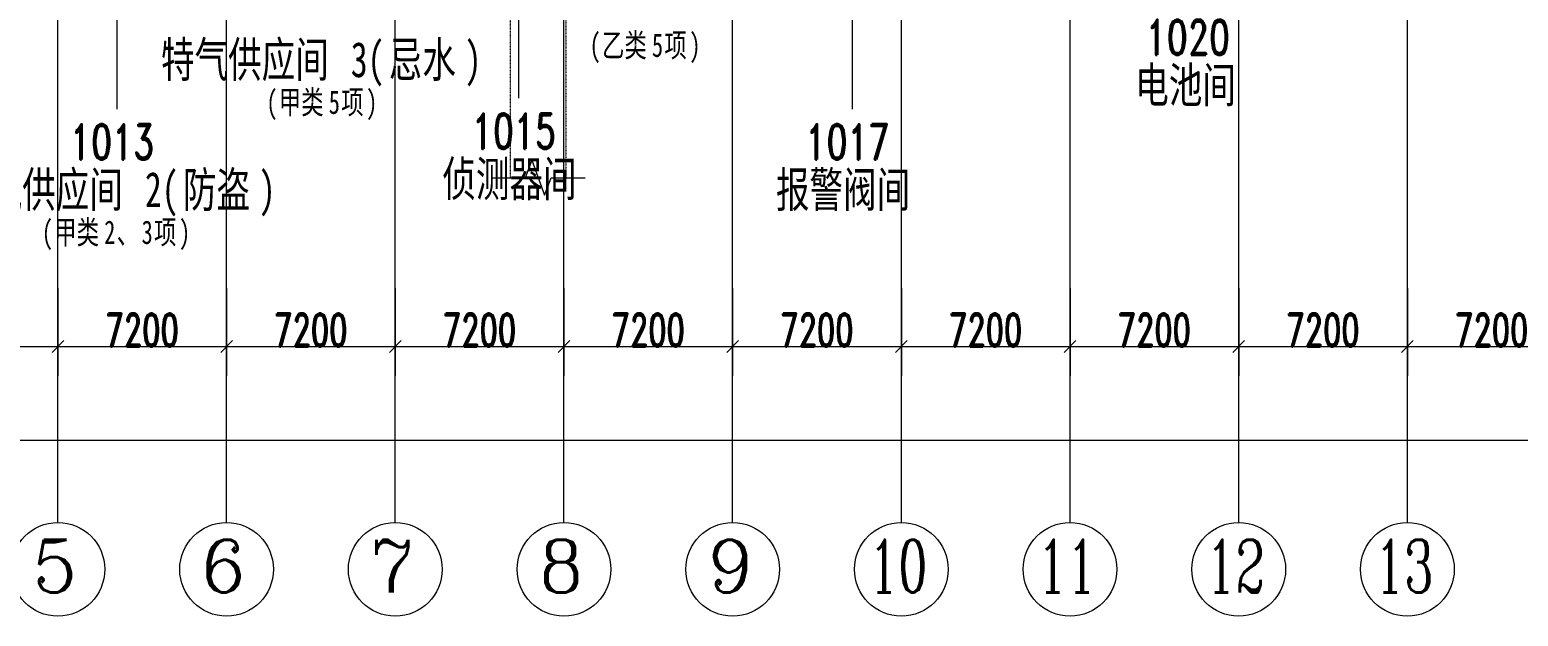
# Model space of a CAD drawing. Header units: millimetres. Extents: x -76632 to 443185, y -33181 to 192400.
# Drawn here: x 27600 to 91130, y -31706 to -6690 of the extents above; entities that cross this region are included whole.
import ezdxf

# ---------------------------------------------------------------- set-up
doc = ezdxf.new("R2010")
doc.units = ezdxf.units.MM
doc.linetypes.add('Dash', pattern=[6.35, 3.175, -3.175])
doc.linetypes.add('轴网线', pattern=[22.04, 18.38, -1.83, 0, -1.83])
doc.layers.get('0').update_dxf_attribs({"color": 8})
doc.layers.get('Defpoints').update_dxf_attribs({"color": 8})
for name, color, linetype, lineweight in [('A-ANNO-DIMS', 8, 'Continuous', 9), ('A-AREA-IDEN', 8, 'Continuous', 9), ('A-DETL', 8, 'Continuous', 18), ('A-DETL-GENF', 8, 'Continuous', 18), ('S-GRID', 8, 'Continuous', 9), ('S-GRID-IDEN', 8, 'Continuous', 9)]:
    doc.layers.add(name, color=color, linetype=linetype, lineweight=lineweight)
doc.styles.add('RomanC', font='romanc__.ttf', dxfattribs={"height": 2250})
doc.styles.add('RomanC_1', font='romanc__.ttf', dxfattribs={"width": 0.65, "height": 2250})
doc.styles.add('RomanD', font='romand__.ttf', dxfattribs={"width": 0.7, "height": 1500})
doc.styles.add('RomanD_4', font='romand__.ttf', dxfattribs={"width": 0.65, "height": 1400})
doc.styles.add('仿宋_2', font='simfang.ttf', dxfattribs={"width": 0.7, "height": 1500})
doc.styles.add('仿宋_7', font='simfang.ttf', dxfattribs={"width": 0.7, "height": 1000})
doc.dimstyles.new('第一_二道尺寸线', dxfattribs={"dimscale": 304.8, "dimtxt": 1405.004626, "dimasz": 1.64042, "dimexe": 4.10105, "dimexo": 0.0625, "dimgap": 0, "dimtad": 1, "dimdec": 0, "dimzin": 0, "dimdsep": 46, "dimtxsty": 'RomanD_4', "dimblk1": 'OBLIQUE', "dimblk2": 'OBLIQUE', "dimsah": 1, "dimcen": 0.09, "dimazin": 0, "dimtfac": 1, "dimtdec": 4, "dimtix": 1, "dimtmove": 0, "dimatfit": 3, "dimfxl": 8.2021, "dimfxlon": 1, "dimtvp": 1, "dimtolj": 1, "dimtzin": 0, "dimlwd": 18, "dimlwe": 18, "dimarcsym": 2})

# ---------------------------------------------------------------- blocks, each defined once
blk = doc.blocks.new('剖切号 - 剖切号-939647-LAY-1F-1_500-A')
at = {"layer": 'A-DETL-GENF', "color": 91, "lineweight": 5, "true_color": 0x77ff77}
for p, q in [((0, 2000), (0, 550)), ((750, 275), (-750, -275)), ((750, 275), (0, 550)), ((-750, -275), (0, -550)), ((0, -550), (0, -2000))]:
    blk.add_line(p, q, dxfattribs=at)
blk = doc.blocks.new('X-AR-F3-00-W-003_HLP2_rvt-1-LAY-1F-1_500-A')
at = {"layer": 'A-DETL', "color": 254, "linetype": 'Dash', "lineweight": 5, "true_color": 0xdddddd}
for p, q in [((48125, -13000), (48125, -5725)), ((50475, -5800), (50475, -13000))]:
    blk.add_line(p, q, dxfattribs=at)
at = {"color": 254, "linetype": 'Dash', "lineweight": 5, "true_color": 0xdddddd, "rotation": 89.99999999999959}
blk.add_blockref('剖切号 - 剖切号-939647-LAY-1F-1_500-A', (49300, -13000), dxfattribs=at)
blk = doc.blocks.new('轴网 - 宽度系数 1_0-670626-LAY-1F-1_500-A')
at = {"layer": 'S-GRID-IDEN'}
blk.add_circle((0, 0), 4, dxfattribs=at)
blk = doc.blocks.new('轴网 - 宽度系数 0_65-670068-LAY-1F-1_500-A')
at = {"layer": 'S-GRID-IDEN'}
blk.add_circle((0, 0), 4, dxfattribs=at)
blk = doc.blocks.new('_Oblique')
at = {"color": 0, "linetype": 'ByBlock', "lineweight": -2}
blk.add_line((-0.5, -0.5), (0.5, 0.5), dxfattribs=at)
blk = doc.blocks.new('*D1558')
at = {"layer": 'A-ANNO-DIMS', "color": 0, "lineweight": 18, "transparency": 16777216}
for p, q in [((21600, -17719.05), (21600, -21450)), ((28800, -17719.05), (28800, -21450)), ((21600, -20200), (28800, -20200))]:
    blk.add_line(p, q, dxfattribs=at)
at = {"layer": 'Defpoints', "color": 0, "transparency": 16777216}
for p in [(21600, -17700), (28800, -17700), (28800, -20200)]:
    blk.add_point(p, dxfattribs=at)
at = {"layer": 'A-ANNO-DIMS', "color": 0, "lineweight": 18, "transparency": 16777216, "xscale": 500.0000000000001, "yscale": 500.0000000000001, "zscale": 500.0000000000001, "rotation": 180}
blk.add_blockref('_Oblique', (21600, -20200), dxfattribs=at)
at = {"layer": 'A-ANNO-DIMS', "color": 0, "lineweight": 18, "transparency": 16777216, "xscale": 500.0000000000001, "yscale": 500.0000000000001, "zscale": 500.0000000000001}
blk.add_blockref('_Oblique', (28800, -20200), dxfattribs=at)
at = {"layer": 'A-ANNO-DIMS', "color": 0, "lineweight": 18, "transparency": 16777216, "insert": (25200, -19500), "char_height": 1400, "width": 3890.782, "attachment_point": 5, "style": 'RomanD_4'}
blk.add_mtext('\\A1;7200', dxfattribs=at)
blk = doc.blocks.new('*D1559')
at = {"layer": 'A-ANNO-DIMS', "color": 0, "lineweight": 18, "transparency": 16777216}
for p, q in [((28800, -17719.05), (28800, -21450)), ((36000, -17719.05), (36000, -21450)), ((28800, -20200), (36000, -20200))]:
    blk.add_line(p, q, dxfattribs=at)
at = {"layer": 'Defpoints', "color": 0, "transparency": 16777216}
for p in [(28800, -17700), (36000, -17700), (36000, -20200)]:
    blk.add_point(p, dxfattribs=at)
at = {"layer": 'A-ANNO-DIMS', "color": 0, "lineweight": 18, "transparency": 16777216, "xscale": 500.0000000000001, "yscale": 500.0000000000001, "zscale": 500.0000000000001, "rotation": 180}
blk.add_blockref('_Oblique', (28800, -20200), dxfattribs=at)
at = {"layer": 'A-ANNO-DIMS', "color": 0, "lineweight": 18, "transparency": 16777216, "xscale": 500.0000000000001, "yscale": 500.0000000000001, "zscale": 500.0000000000001}
blk.add_blockref('_Oblique', (36000, -20200), dxfattribs=at)
at = {"layer": 'A-ANNO-DIMS', "color": 0, "lineweight": 18, "transparency": 16777216, "insert": (32400, -19500), "char_height": 1400, "width": 3890.782, "attachment_point": 5, "style": 'RomanD_4'}
blk.add_mtext('\\A1;7200', dxfattribs=at)
blk = doc.blocks.new('*D1505')
at = {"layer": 'A-ANNO-DIMS', "color": 0, "lineweight": 18, "transparency": 16777216}
for p, q in [((36000, -17719.05), (36000, -21450)), ((43200, -17719.05), (43200, -21450)), ((36000, -20200), (43200, -20200))]:
    blk.add_line(p, q, dxfattribs=at)
at = {"layer": 'Defpoints', "color": 0, "transparency": 16777216}
for p in [(36000, -17700), (43200, -17700), (43200, -20200)]:
    blk.add_point(p, dxfattribs=at)
at = {"layer": 'A-ANNO-DIMS', "color": 0, "lineweight": 18, "transparency": 16777216, "xscale": 500.0000000000001, "yscale": 500.0000000000001, "zscale": 500.0000000000001, "rotation": 180}
blk.add_blockref('_Oblique', (36000, -20200), dxfattribs=at)
at = {"layer": 'A-ANNO-DIMS', "color": 0, "lineweight": 18, "transparency": 16777216, "xscale": 500.0000000000001, "yscale": 500.0000000000001, "zscale": 500.0000000000001}
blk.add_blockref('_Oblique', (43200, -20200), dxfattribs=at)
at = {"layer": 'A-ANNO-DIMS', "color": 0, "lineweight": 18, "transparency": 16777216, "insert": (39600, -19500), "char_height": 1400, "width": 3890.782, "attachment_point": 5, "style": 'RomanD_4'}
blk.add_mtext('\\A1;7200', dxfattribs=at)
blk = doc.blocks.new('*D1506')
at = {"layer": 'A-ANNO-DIMS', "color": 0, "lineweight": 18, "transparency": 16777216}
for p, q in [((43200, -17719.05), (43200, -21450)), ((50400, -17719.05), (50400, -21450)), ((43200, -20200), (50400, -20200))]:
    blk.add_line(p, q, dxfattribs=at)
at = {"layer": 'Defpoints', "color": 0, "transparency": 16777216}
for p in [(43200, -17700), (50400, -17700), (50400, -20200)]:
    blk.add_point(p, dxfattribs=at)
at = {"layer": 'A-ANNO-DIMS', "color": 0, "lineweight": 18, "transparency": 16777216, "xscale": 500.0000000000001, "yscale": 500.0000000000001, "zscale": 500.0000000000001, "rotation": 180}
blk.add_blockref('_Oblique', (43200, -20200), dxfattribs=at)
at = {"layer": 'A-ANNO-DIMS', "color": 0, "lineweight": 18, "transparency": 16777216, "xscale": 500.0000000000001, "yscale": 500.0000000000001, "zscale": 500.0000000000001}
blk.add_blockref('_Oblique', (50400, -20200), dxfattribs=at)
at = {"layer": 'A-ANNO-DIMS', "color": 0, "lineweight": 18, "transparency": 16777216, "insert": (46800, -19500), "char_height": 1400, "width": 3890.782, "attachment_point": 5, "style": 'RomanD_4'}
blk.add_mtext('\\A1;7200', dxfattribs=at)
blk = doc.blocks.new('*D1507')
at = {"layer": 'A-ANNO-DIMS', "color": 0, "lineweight": 18, "transparency": 16777216}
for p, q in [((50400, -17719.05), (50400, -21450)), ((57600, -17719.05), (57600, -21450)), ((50400, -20200), (57600, -20200))]:
    blk.add_line(p, q, dxfattribs=at)
at = {"layer": 'Defpoints', "color": 0, "transparency": 16777216}
for p in [(50400, -17700), (57600, -17700), (57600, -20200)]:
    blk.add_point(p, dxfattribs=at)
at = {"layer": 'A-ANNO-DIMS', "color": 0, "lineweight": 18, "transparency": 16777216, "xscale": 500.0000000000001, "yscale": 500.0000000000001, "zscale": 500.0000000000001, "rotation": 180}
blk.add_blockref('_Oblique', (50400, -20200), dxfattribs=at)
at = {"layer": 'A-ANNO-DIMS', "color": 0, "lineweight": 18, "transparency": 16777216, "xscale": 500.0000000000001, "yscale": 500.0000000000001, "zscale": 500.0000000000001}
blk.add_blockref('_Oblique', (57600, -20200), dxfattribs=at)
at = {"layer": 'A-ANNO-DIMS', "color": 0, "lineweight": 18, "transparency": 16777216, "insert": (54000, -19500), "char_height": 1400, "width": 3890.782, "attachment_point": 5, "style": 'RomanD_4'}
blk.add_mtext('\\A1;7200', dxfattribs=at)
blk = doc.blocks.new('*D1508')
at = {"layer": 'A-ANNO-DIMS', "color": 0, "lineweight": 18, "transparency": 16777216}
for p, q in [((57600, -17719.05), (57600, -21450)), ((64800, -17719.05), (64800, -21450)), ((57600, -20200), (64800, -20200))]:
    blk.add_line(p, q, dxfattribs=at)
at = {"layer": 'Defpoints', "color": 0, "transparency": 16777216}
for p in [(57600, -17700), (64800, -17700), (64800, -20200)]:
    blk.add_point(p, dxfattribs=at)
at = {"layer": 'A-ANNO-DIMS', "color": 0, "lineweight": 18, "transparency": 16777216, "xscale": 500.0000000000001, "yscale": 500.0000000000001, "zscale": 500.0000000000001, "rotation": 180}
blk.add_blockref('_Oblique', (57600, -20200), dxfattribs=at)
at = {"layer": 'A-ANNO-DIMS', "color": 0, "lineweight": 18, "transparency": 16777216, "xscale": 500.0000000000001, "yscale": 500.0000000000001, "zscale": 500.0000000000001}
blk.add_blockref('_Oblique', (64800, -20200), dxfattribs=at)
at = {"layer": 'A-ANNO-DIMS', "color": 0, "lineweight": 18, "transparency": 16777216, "insert": (61200, -19500), "char_height": 1400, "width": 3890.782, "attachment_point": 5, "style": 'RomanD_4'}
blk.add_mtext('\\A1;7200', dxfattribs=at)
blk = doc.blocks.new('*D1509')
at = {"layer": 'A-ANNO-DIMS', "color": 0, "lineweight": 18, "transparency": 16777216}
for p, q in [((64800, -17719.05), (64800, -21450)), ((72000, -17719.05), (72000, -21450)), ((64800, -20200), (72000, -20200))]:
    blk.add_line(p, q, dxfattribs=at)
at = {"layer": 'Defpoints', "color": 0, "transparency": 16777216}
for p in [(64800, -17700), (72000, -17700), (72000, -20200)]:
    blk.add_point(p, dxfattribs=at)
at = {"layer": 'A-ANNO-DIMS', "color": 0, "lineweight": 18, "transparency": 16777216, "xscale": 500.0000000000001, "yscale": 500.0000000000001, "zscale": 500.0000000000001, "rotation": 180}
blk.add_blockref('_Oblique', (64800, -20200), dxfattribs=at)
at = {"layer": 'A-ANNO-DIMS', "color": 0, "lineweight": 18, "transparency": 16777216, "xscale": 500.0000000000001, "yscale": 500.0000000000001, "zscale": 500.0000000000001}
blk.add_blockref('_Oblique', (72000, -20200), dxfattribs=at)
at = {"layer": 'A-ANNO-DIMS', "color": 0, "lineweight": 18, "transparency": 16777216, "insert": (68400, -19500), "char_height": 1400, "width": 3890.782, "attachment_point": 5, "style": 'RomanD_4'}
blk.add_mtext('\\A1;7200', dxfattribs=at)
blk = doc.blocks.new('*D1510')
at = {"layer": 'A-ANNO-DIMS', "color": 0, "lineweight": 18, "transparency": 16777216}
for p, q in [((72000, -17719.05), (72000, -21450)), ((79200, -17719.05), (79200, -21450)), ((72000, -20200), (79200, -20200))]:
    blk.add_line(p, q, dxfattribs=at)
at = {"layer": 'Defpoints', "color": 0, "transparency": 16777216}
for p in [(72000, -17700), (79200, -17700), (79200, -20200)]:
    blk.add_point(p, dxfattribs=at)
at = {"layer": 'A-ANNO-DIMS', "color": 0, "lineweight": 18, "transparency": 16777216, "xscale": 500.0000000000001, "yscale": 500.0000000000001, "zscale": 500.0000000000001, "rotation": 180}
blk.add_blockref('_Oblique', (72000, -20200), dxfattribs=at)
at = {"layer": 'A-ANNO-DIMS', "color": 0, "lineweight": 18, "transparency": 16777216, "xscale": 500.0000000000001, "yscale": 500.0000000000001, "zscale": 500.0000000000001}
blk.add_blockref('_Oblique', (79200, -20200), dxfattribs=at)
at = {"layer": 'A-ANNO-DIMS', "color": 0, "lineweight": 18, "transparency": 16777216, "insert": (75600, -19500), "char_height": 1400, "width": 3890.782, "attachment_point": 5, "style": 'RomanD_4'}
blk.add_mtext('\\A1;7200', dxfattribs=at)
blk = doc.blocks.new('*D1511')
at = {"layer": 'A-ANNO-DIMS', "color": 0, "lineweight": 18, "transparency": 16777216}
for p, q in [((79200, -17719.05), (79200, -21450)), ((86400, -17719.05), (86400, -21450)), ((79200, -20200), (86400, -20200))]:
    blk.add_line(p, q, dxfattribs=at)
at = {"layer": 'Defpoints', "color": 0, "transparency": 16777216}
for p in [(79200, -17700), (86400, -17700), (86400, -20200)]:
    blk.add_point(p, dxfattribs=at)
at = {"layer": 'A-ANNO-DIMS', "color": 0, "lineweight": 18, "transparency": 16777216, "xscale": 500.0000000000001, "yscale": 500.0000000000001, "zscale": 500.0000000000001, "rotation": 180}
blk.add_blockref('_Oblique', (79200, -20200), dxfattribs=at)
at = {"layer": 'A-ANNO-DIMS', "color": 0, "lineweight": 18, "transparency": 16777216, "xscale": 500.0000000000001, "yscale": 500.0000000000001, "zscale": 500.0000000000001}
blk.add_blockref('_Oblique', (86400, -20200), dxfattribs=at)
at = {"layer": 'A-ANNO-DIMS', "color": 0, "lineweight": 18, "transparency": 16777216, "insert": (82800, -19500), "char_height": 1400, "width": 3890.782, "attachment_point": 5, "style": 'RomanD_4'}
blk.add_mtext('\\A1;7200', dxfattribs=at)
blk = doc.blocks.new('*D1512')
at = {"layer": 'A-ANNO-DIMS', "color": 0, "lineweight": 18, "transparency": 16777216}
for p, q in [((86400, -17719.05), (86400, -21450)), ((93600, -17719.05), (93600, -21450)), ((86400, -20200), (93600, -20200))]:
    blk.add_line(p, q, dxfattribs=at)
at = {"layer": 'Defpoints', "color": 0, "transparency": 16777216}
for p in [(86400, -17700), (93600, -17700), (93600, -20200)]:
    blk.add_point(p, dxfattribs=at)
at = {"layer": 'A-ANNO-DIMS', "color": 0, "lineweight": 18, "transparency": 16777216, "xscale": 500.0000000000001, "yscale": 500.0000000000001, "zscale": 500.0000000000001, "rotation": 180}
blk.add_blockref('_Oblique', (86400, -20200), dxfattribs=at)
at = {"layer": 'A-ANNO-DIMS', "color": 0, "lineweight": 18, "transparency": 16777216, "xscale": 500.0000000000001, "yscale": 500.0000000000001, "zscale": 500.0000000000001}
blk.add_blockref('_Oblique', (93600, -20200), dxfattribs=at)
at = {"layer": 'A-ANNO-DIMS', "color": 0, "lineweight": 18, "transparency": 16777216, "insert": (90000, -19500), "char_height": 1400, "width": 3890.782, "attachment_point": 5, "style": 'RomanD_4'}
blk.add_mtext('\\A1;7200', dxfattribs=at)
blk = doc.blocks.new('*D1497')
at = {"layer": 'A-ANNO-DIMS', "color": 0, "lineweight": 18, "transparency": 16777216}
for p, q in [((-300, -21719.05), (-300, -25450)), ((293100, -21719.05), (293100, -25450)), ((-300, -24200), (293100, -24200))]:
    blk.add_line(p, q, dxfattribs=at)
at = {"layer": 'Defpoints', "color": 0, "transparency": 16777216}
for p in [(-300, -21700), (293100, -21700), (293100, -24200)]:
    blk.add_point(p, dxfattribs=at)
at = {"layer": 'A-ANNO-DIMS', "color": 0, "lineweight": 18, "transparency": 16777216, "xscale": 500.0000000000001, "yscale": 500.0000000000001, "zscale": 500.0000000000001, "rotation": 180}
blk.add_blockref('_Oblique', (-300, -24200), dxfattribs=at)
at = {"layer": 'A-ANNO-DIMS', "color": 0, "lineweight": 18, "transparency": 16777216, "xscale": 500.0000000000001, "yscale": 500.0000000000001, "zscale": 500.0000000000001}
blk.add_blockref('_Oblique', (293100, -24200), dxfattribs=at)
at = {"layer": 'A-ANNO-DIMS', "color": 0, "lineweight": 18, "transparency": 16777216, "insert": (146400, -23500), "char_height": 1400, "width": 5836.1731, "attachment_point": 5, "style": 'RomanD_4'}
blk.add_mtext('\\A1;293400', dxfattribs=at)

msp = doc.modelspace()

# ---------------------------------------------------------------- linework, layer by layer
at = {"layer": 'A-AREA-IDEN', "lineweight": 18, "transparency": 33554687}
for p, q in [((31319.6, 2194.7), (31312.1, -10072.1)), ((48463.4, 1622.3), (48463.4, -9613.1)), ((62700.7, 1848.2), (62700.7, -10072.1))]:
    msp.add_line(p, q, dxfattribs=at)
at = {"layer": 'S-GRID', "linetype": '轴网线', "transparency": 33554687}
for p, q in [((28800, -17706.2), (28800, 174400)), ((36000, -17706.2), (36000, 174400)), ((43200, -17706.2), (43200, 174400)), ((50400, -17706.2), (50400, 174400)), ((57600, -17706.2), (57600, 174400)), ((64800, -17706.2), (64800, 174400)), ((72000, -17706.2), (72000, 174400)), ((79200, -17706.2), (79200, 174400)), ((86400, -17706.2), (86400, 174400))]:
    msp.add_line(p, q, dxfattribs=at)
at = {"layer": 'S-GRID', "transparency": 33554687}
for p, q in [((28800, -27706.2), (28800, -17706.2)), ((36000, -27706.2), (36000, -17706.2)), ((43200, -27706.2), (43200, -17706.2)), ((50400, -27706.2), (50400, -17706.2)), ((57600, -27706.2), (57600, -17706.2)), ((64800, -27706.2), (64800, -17706.2)), ((72000, -27706.2), (72000, -17706.2)), ((79200, -27706.2), (79200, -17706.2)), ((86400, -27706.2), (86400, -17706.2))]:
    msp.add_line(p, q, dxfattribs=at)

# ---------------------------------------------------------------- block references
at = {"lineweight": 5, "transparency": 33554687}
msp.add_blockref('X-AR-F3-00-W-003_HLP2_rvt-1-LAY-1F-1_500-A', (0, 0), dxfattribs=at)
at = {"layer": 'S-GRID-IDEN', "transparency": 33554687, "xscale": 499.9999999999995, "yscale": 499.9999999999995, "zscale": 499.9999999999995}
for name, p in [('轴网 - 宽度系数 1_0-670626-LAY-1F-1_500-A', (28800, -29706.2)), ('轴网 - 宽度系数 1_0-670626-LAY-1F-1_500-A', (36000, -29706.2)), ('轴网 - 宽度系数 1_0-670626-LAY-1F-1_500-A', (43200, -29706.2)), ('轴网 - 宽度系数 1_0-670626-LAY-1F-1_500-A', (50400, -29706.2)), ('轴网 - 宽度系数 1_0-670626-LAY-1F-1_500-A', (57600, -29706.2)), ('轴网 - 宽度系数 0_65-670068-LAY-1F-1_500-A', (64800, -29706.2)), ('轴网 - 宽度系数 0_65-670068-LAY-1F-1_500-A', (72000, -29706.2)), ('轴网 - 宽度系数 0_65-670068-LAY-1F-1_500-A', (79200, -29706.2)), ('轴网 - 宽度系数 0_65-670068-LAY-1F-1_500-A', (86400, -29706.2))]:
    msp.add_blockref(name, p, dxfattribs=at)

# ---------------------------------------------------------------- texts
at = {"layer": 'A-AREA-IDEN', "transparency": 33554687, "attachment_point": 1}
for s, insert, char_height, width, style in [('1020', (75228.7, -6263.4), 1500, 4826.159, 'RomanD'), ('特气供应间', (33200.4, -7208.9), 1500, 9820.672, '仿宋_2'), ('\\f仿宋|b0|i0|c134|p49|;\\W.7;(', (51492, -6847.5), 1000, 645.358, '仿宋_7'), ('乙类', (52024.5, -6847.5), 1000, 2581.434, '仿宋_7'), ('\\f仿宋|b0|i0|c134|p49|;\\W.7;5', (54154.4, -6847.5), 1000, 645.358, '仿宋_7'), ('\\f仿宋|b0|i0|c134|p49|;\\W.7;项', (54686.9, -6847.5), 1000, 1290.717, '仿宋_7'), ('\\f仿宋|b0|i0|c134|p49|;\\W.7;)', (55751.8, -6847.5), 1000, 645.358, '仿宋_7'), ('3(', (41303.3, -7208.9), 1500, 1964.134, '仿宋_2'), ('忌水', (42923.9, -7208.9), 1500, 3928.269, '仿宋_2'), ('\\f仿宋|b0|i0|c134|p49|;\\W.7;)', (46165, -7208.9), 1500, 982.067, '仿宋_2'), ('电池间', (74782, -8297.5), 1500, 5892.403, '仿宋_2'), ('\\f仿宋|b0|i0|c134|p49|;\\W.7;(', (37698.4, -9278.9), 1000, 645.358, '仿宋_7'), ('甲类', (38230.9, -9278.9), 1000, 2581.434, '仿宋_7'), ('\\f仿宋|b0|i0|c134|p49|;\\W.7;5', (40360.8, -9278.9), 1000, 645.358, '仿宋_7'), ('\\f仿宋|b0|i0|c134|p49|;\\W.7;项', (40893.3, -9278.9), 1000, 1290.717, '仿宋_7'), ('\\f仿宋|b0|i0|c134|p49|;\\W.7;)', (41958.2, -9278.9), 1000, 645.358, '仿宋_7'), ('1013', (29317.6, -10721.9), 1500, 4826.159, 'RomanD'), ('1015', (46467.1, -10262.9), 1500, 4826.159, 'RomanD'), ('1017', (60704.4, -10721.9), 1500, 4826.159, 'RomanD'), ('特气供应间', (24413.6, -12756), 1500, 9820.672, '仿宋_2'), ('2(', (32516.4, -12756), 1500, 1964.134, '仿宋_2'), ('防盗', (34137, -12756), 1500, 3928.269, '仿宋_2'), ('\\f仿宋|b0|i0|c134|p49|;\\W.7;)', (37378.2, -12756), 1500, 982.067, '仿宋_2'), ('侦测器间', (45210.1, -12297), 1500, 7856.537, '仿宋_2'), ('报警阀间', (59447.4, -12756), 1500, 7856.537, '仿宋_2'), ('\\f仿宋|b0|i0|c134|p49|;\\W.7;(', (28113.6, -14826.1), 1000, 645.358, '仿宋_7'), ('甲类', (28646.1, -14826.1), 1000, 2581.434, '仿宋_7'), ('\\f仿宋|b0|i0|c134|p49|;\\W.7;2', (30776, -14826.1), 1000, 645.358, '仿宋_7'), ('\\f仿宋|b0|i0|c134|p49|;\\W.7;3', (32373.4, -14826.1), 1000, 645.358, '仿宋_7'), ('\\f仿宋|b0|i0|c134|p49|;\\W.7;项', (32905.9, -14826.1), 1000, 1290.717, '仿宋_7'), ('\\f仿宋|b0|i0|c134|p49|;\\W.7;)', (33970.8, -14826.1), 1000, 645.358, '仿宋_7'), ('\\f仿宋|b0|i0|c134|p49|;\\W.7;、', (31308.4, -14826.1), 1000, 1290.717, '仿宋_7')]:
    msp.add_mtext(s, dxfattribs=dict(at, insert=insert, char_height=char_height, width=width, style=style))
at = {"layer": 'S-GRID-IDEN', "transparency": 33554687, "char_height": 2250, "attachment_point": 1}
for s, insert, width, style in [('\\fRomanC|b0|i0|c134|p2|;5', (27716.6, -28441.6), 2565.4, 'RomanC'), ('\\fRomanC|b0|i0|c134|p2|;6', (34916.6, -28441.6), 2565.4, 'RomanC'), ('\\fRomanC|b0|i0|c134|p2|;7', (42116.6, -28441.6), 2565.4, 'RomanC'), ('\\fRomanC|b0|i0|c134|p2|;8', (49316.6, -28441.6), 2565.4, 'RomanC'), ('\\fRomanC|b0|i0|c134|p2|;9', (56516.6, -28441.6), 2565.4, 'RomanC'), ('10', (63405.5, -28441.6), 3335.02, 'RomanC_1'), ('11', (70605.5, -28441.6), 3335.02, 'RomanC_1'), ('12', (77805.5, -28441.6), 3335.02, 'RomanC_1'), ('13', (85005.5, -28441.6), 3335.02, 'RomanC_1')]:
    msp.add_mtext(s, dxfattribs=dict(at, insert=insert, width=width, style=style))

# ---------------------------------------------------------------- dimensions: what is measured, and where the dimension line sits
at = {"layer": 'A-ANNO-DIMS', "lineweight": 18, "transparency": 33554687}
for base, p1, p2, override, picture, middle in [((28800, -20200), (21600, -17700), (28800, -17700), {"dimpost": '<>', "dimfxl": 7200}, '*D1558', (25200, -19500)), ((36000, -20200), (28800, -17700), (36000, -17700), {"dimpost": '<>', "dimfxl": 7200}, '*D1559', (32400, -19500)), ((43200, -20200), (36000, -17700), (43200, -17700), {"dimpost": '<>', "dimfxl": 7200}, '*D1505', (39600, -19500)), ((50400, -20200), (43200, -17700), (50400, -17700), {"dimpost": '<>', "dimfxl": 7200}, '*D1506', (46800, -19500)), ((57600, -20200), (50400, -17700), (57600, -17700), {"dimpost": '<>', "dimfxl": 7200}, '*D1507', (54000, -19500)), ((64800, -20200), (57600, -17700), (64800, -17700), {"dimpost": '<>', "dimfxl": 7200}, '*D1508', (61200, -19500)), ((72000, -20200), (64800, -17700), (72000, -17700), {"dimpost": '<>', "dimfxl": 7200}, '*D1509', (68400, -19500)), ((79200, -20200), (72000, -17700), (79200, -17700), {"dimpost": '<>', "dimfxl": 7200}, '*D1510', (75600, -19500)), ((86400, -20200), (79200, -17700), (86400, -17700), {"dimpost": '<>', "dimfxl": 7200}, '*D1511', (82800, -19500)), ((93600, -20200), (86400, -17700), (93600, -17700), {"dimpost": '<>', "dimfxl": 7200}, '*D1512', (90000, -19500)), ((293100, -24200), (-300, -21700), (293100, -21700), {"dimpost": '<>', "dimfxl": 293400}, '*D1497', (146400, -23500))]:
    dim = msp.add_linear_dim(base=base, p1=p1, p2=p2, dimstyle='第一_二道尺寸线', override=override, dxfattribs=at)
    dim.commit()
    dim.dimension.update_dxf_attribs({"geometry": picture, "text_midpoint": middle})

doc.saveas('drawing.dxf')
